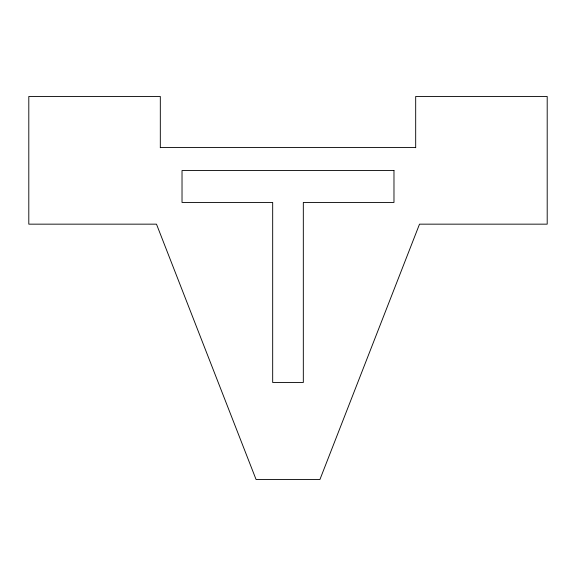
<?xml version="1.0" encoding="UTF-8"?>
<svg xmlns="http://www.w3.org/2000/svg" width="576" height="576" viewBox="0 0 576 576"><rect width="100%" height="100%" fill="white"/><g stroke="black" fill="none" stroke-linecap="round" stroke-linejoin="round"><path stroke-width="0.86" d="M160.315 147.55L415.685 147.55M415.685 147.73L415.685 96.473L547.2 96.473L547.2 224.158L419.515 224.158L319.918 479.527L256.082 479.527L156.485 224.158L28.8 224.158L28.8 96.473L160.315 96.473L160.315 147.73M393.977 170.532L182.023 170.532L182.023 202.45L272.678 202.45L272.678 382.486L303.322 382.486L303.322 202.45L393.977 202.45L393.977 170.532"/></g></svg>
